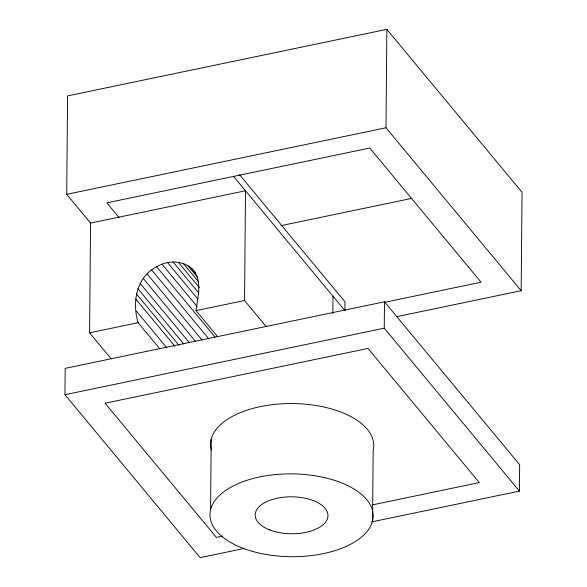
<?xml version="1.0" encoding="UTF-8"?>
<svg xmlns="http://www.w3.org/2000/svg" width="587" height="587" viewBox="0 0 587 587"><rect width="100%" height="100%" fill="white"/><g stroke="black" fill="none" stroke-linecap="round" stroke-linejoin="round"><path stroke-width="0.88" d="M244.089 548.493L200.138 557.65L64.966 394.713L65.194 368.35L384.485 301.806L519.656 464.743L519.429 491.106L371.446 521.946M90.706 223.243L66.713 194.326L67.571 95.894L386.862 29.35L522.034 192.287L521.175 290.719L396.511 316.701M111.178 358.826L89.598 332.814L90.559 223.067L245.505 190.775L244.544 300.522L266.124 326.533M210.579 509.67L211.195 439.362M332.844 313.465L332.99 296.23M344.907 310.589L344.98 301.799L239.496 174.655M372.547 520.896A81.608 41.42 0.5 0 0 259.748 476.938A81.608 41.42 0.5 0 0 242.394 548.023A81.608 41.42 0.5 0 0 372.547 520.896L373.163 450.581A81.608 41.42 0.5 0 0 291.541 403.548A81.608 41.42 0.5 0 0 211.357 450.17M519.429 491.106L384.25 328.17L384.485 301.806M521.175 290.719L385.997 127.783L386.862 29.35M159.701 348.715L138.121 322.696C131.972 302.378 136.279 277.101 156.722 266.762C169.085 259.102 187.627 260.371 195.853 273.425M217.608 336.644L196.029 310.633C197.57 298.057 202.075 283.587 194.686 272.016M66.713 194.326L385.997 127.783M280.916 225.672L411.927 198.362M89.598 332.814L138.121 322.696M196.029 310.633L244.544 300.522M384.324 302.378L481.069 282.215L369.751 148.041L106.827 202.838L119.066 217.586M64.966 394.713L384.25 328.17M222.671 536.085L216.39 537.399L105.073 403.225L368.005 348.429L479.315 482.602L372.532 504.857M233.589 176.416L344.32 309.885M191.589 268.413L195.669 273.337M187.752 265.537L197.665 277.49M183.283 263.468L198.45 281.745M178.331 262.257L199.331 287.571M173.033 261.956L198.692 292.891M167.544 262.565L197.878 299.128M162.049 264.245L197.041 306.429M156.722 266.762L215.047 337.07M151.732 270.042L208.891 338.941M147.212 273.99L202.038 340.071M143.309 278.48L195.222 341.047M140.139 283.382L189.131 342.441M137.791 288.555L183.863 344.099M136.331 293.845L178.91 345.171M135.81 299.091L174.889 346.198M136.338 311.088L166.664 347.643M269.631 529.885A36.401 18.476 0.5 0 0 327.693 517.785A36.401 18.476 0.5 0 0 277.372 498.18A36.401 18.476 0.5 0 0 269.631 529.885"/></g></svg>
